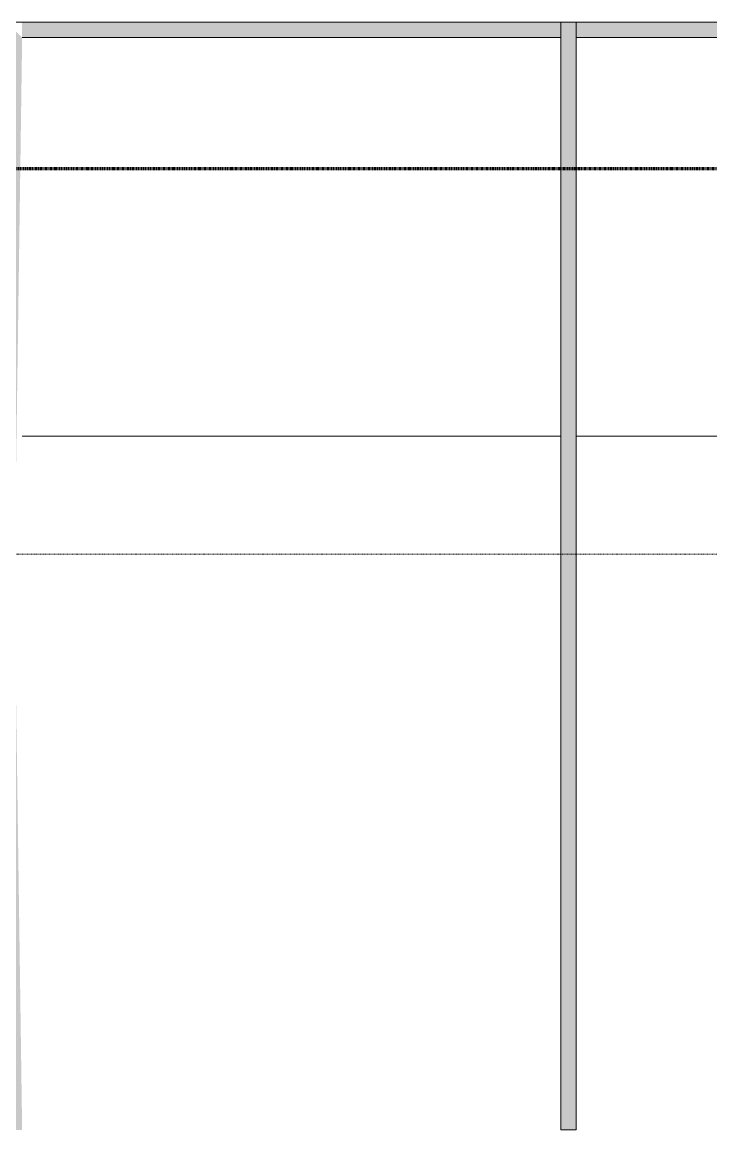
# Model space of a CAD drawing. Header units: inches. Extents: x -10205 to 13964, y -460 to 30702.
# Drawn here: x 293.8 to 428, y -460.1 to -244.1 of the extents above; entities that cross this region are included whole.
import ezdxf

# ---------------------------------------------------------------- set-up
doc = ezdxf.new("R2010")
doc.units = ezdxf.units.IN
doc.header["$MEASUREMENT"] = 0
doc.linetypes.add('Aligning Line 1_8_', pattern=[0.25, 0.125, -0.125])
doc.linetypes.add('Double Dash 3_8_', pattern=[1, 0.375, -0.125, 0.125, -0.125, 0.125, -0.125])
for name, color, linetype, lineweight in [('0-1', 7, 'Continuous', 5), ('0-4', 7, 'Continuous', 9), ('A-GENM-1', 8, 'Continuous', 9), ('A-GENM-8', 7, 'Continuous', 9), ('C-PROP-LINE-1', 43, 'Double Dash 3_8_', 70), ('C-TOPO-1', 53, 'Continuous', 9), ('G-ANNO-SYMB', 111, 'Aligning Line 1_8_', 9)]:
    doc.layers.add(name, color=color, linetype=linetype, lineweight=lineweight)
doc.layers.add('0-3', color=255, linetype='Continuous', lineweight=5, transparency=0.9)

# ---------------------------------------------------------------- blocks, each defined once
blk = doc.blocks.new('Family - ___-1195306-SITE PLAN - CAD FILE')
at = {"layer": 'C-PROP-LINE-1'}
blk.add_line((1551.61, -272.69), (-141.23, -272.69), dxfattribs=at)
blk = doc.blocks.new('1750 Ox - 2nd Phase_rvt-1-SITE PLAN - CAD FILE')
at = {"layer": 'C-TOPO-1'}
for p, q in [((293.77, -324.81), (398.77, -324.81)), ((401.77, -324.81), (506.77, -324.81))]:
    blk.add_line(p, q, dxfattribs=at)
at = {"layer": '0-3'}
blk.add_blockref('Family - ___-1195306-SITE PLAN - CAD FILE', (0, 0), dxfattribs=at)
blk = doc.blocks.new('Parking_Stall_Multiple - 9x18-1200644-SITE PLAN - CAD FILE')
at = {"layer": 'A-GENM-1'}
h = blk.add_hatch(color=256, dxfattribs=at)
h.paths.add_polyline_path([(216, 543), (109.5, 541.5), (3, 543), (0, 540), (216, 540)], flags=0)
h.paths.add_polyline_path([(216, 651), (3, 651), (109.5, 649.5), (167.31, 650.31)], flags=0)
h.paths.add_polyline_path([(0, 648), (3, 651), (0.08, 650.92)], flags=0)
h.paths.add_polyline_path([(3, 543), (3, 648), (0, 647.96), (0.08, 543)], flags=0)
h = blk.add_hatch(color=256, dxfattribs=at)
h.paths.add_polyline_path([(216, 543), (3, 543), (109.5, 541.5), (167.31, 542.31)], flags=0)
h.paths.add_polyline_path([(216, 432), (216, 435), (109.5, 433.5), (3, 435), (0, 432), (167.31, 432)], flags=0)
h.paths.add_polyline_path([(0, 540), (3, 543), (0, 543)], flags=0)
h.paths.add_polyline_path([(3, 540), (0, 539.96), (0.08, 435), (3, 435)], flags=0)
at = {"layer": 'A-GENM-8'}
for p, q in [((0, 651), (0, 540)), ((3, 543), (3, 648)), ((216, 543), (0, 543)), ((0, 543), (0, 432)), ((216, 543), (3, 543)), ((216, 540), (216, 543)), ((216, 540), (216, 543)), ((0, 540), (216, 540)), ((3, 435), (3, 540)), ((3, 540), (216, 540))]:
    blk.add_line(p, q, dxfattribs=at)
blk = doc.blocks.new('1750 Ox - Topography_rvt-1-SITE PLAN - CAD FILE')
at = {"layer": '0-4', "rotation": 269.9999999999997}
blk.add_blockref('Parking_Stall_Multiple - 9x18-1200644-SITE PLAN - CAD FILE', (-141.23, -244.08), dxfattribs=at)

msp = doc.modelspace()

# ---------------------------------------------------------------- block references
at = {"layer": '0-1'}
msp.add_blockref('1750 Ox - 2nd Phase_rvt-1-SITE PLAN - CAD FILE', (0, 0), dxfattribs=at)

# ---------------------------------------------------------------- next in the draw order: linework, layer by layer
at = {"layer": 'G-ANNO-SYMB'}
msp.add_line((2111.65, -347.8), (-195.44, -347.8), dxfattribs=at)

# ---------------------------------------------------------------- next in the draw order: block references
at = {"layer": '0-1'}
msp.add_blockref('1750 Ox - Topography_rvt-1-SITE PLAN - CAD FILE', (0, 0), dxfattribs=at)

doc.saveas('drawing.dxf')
